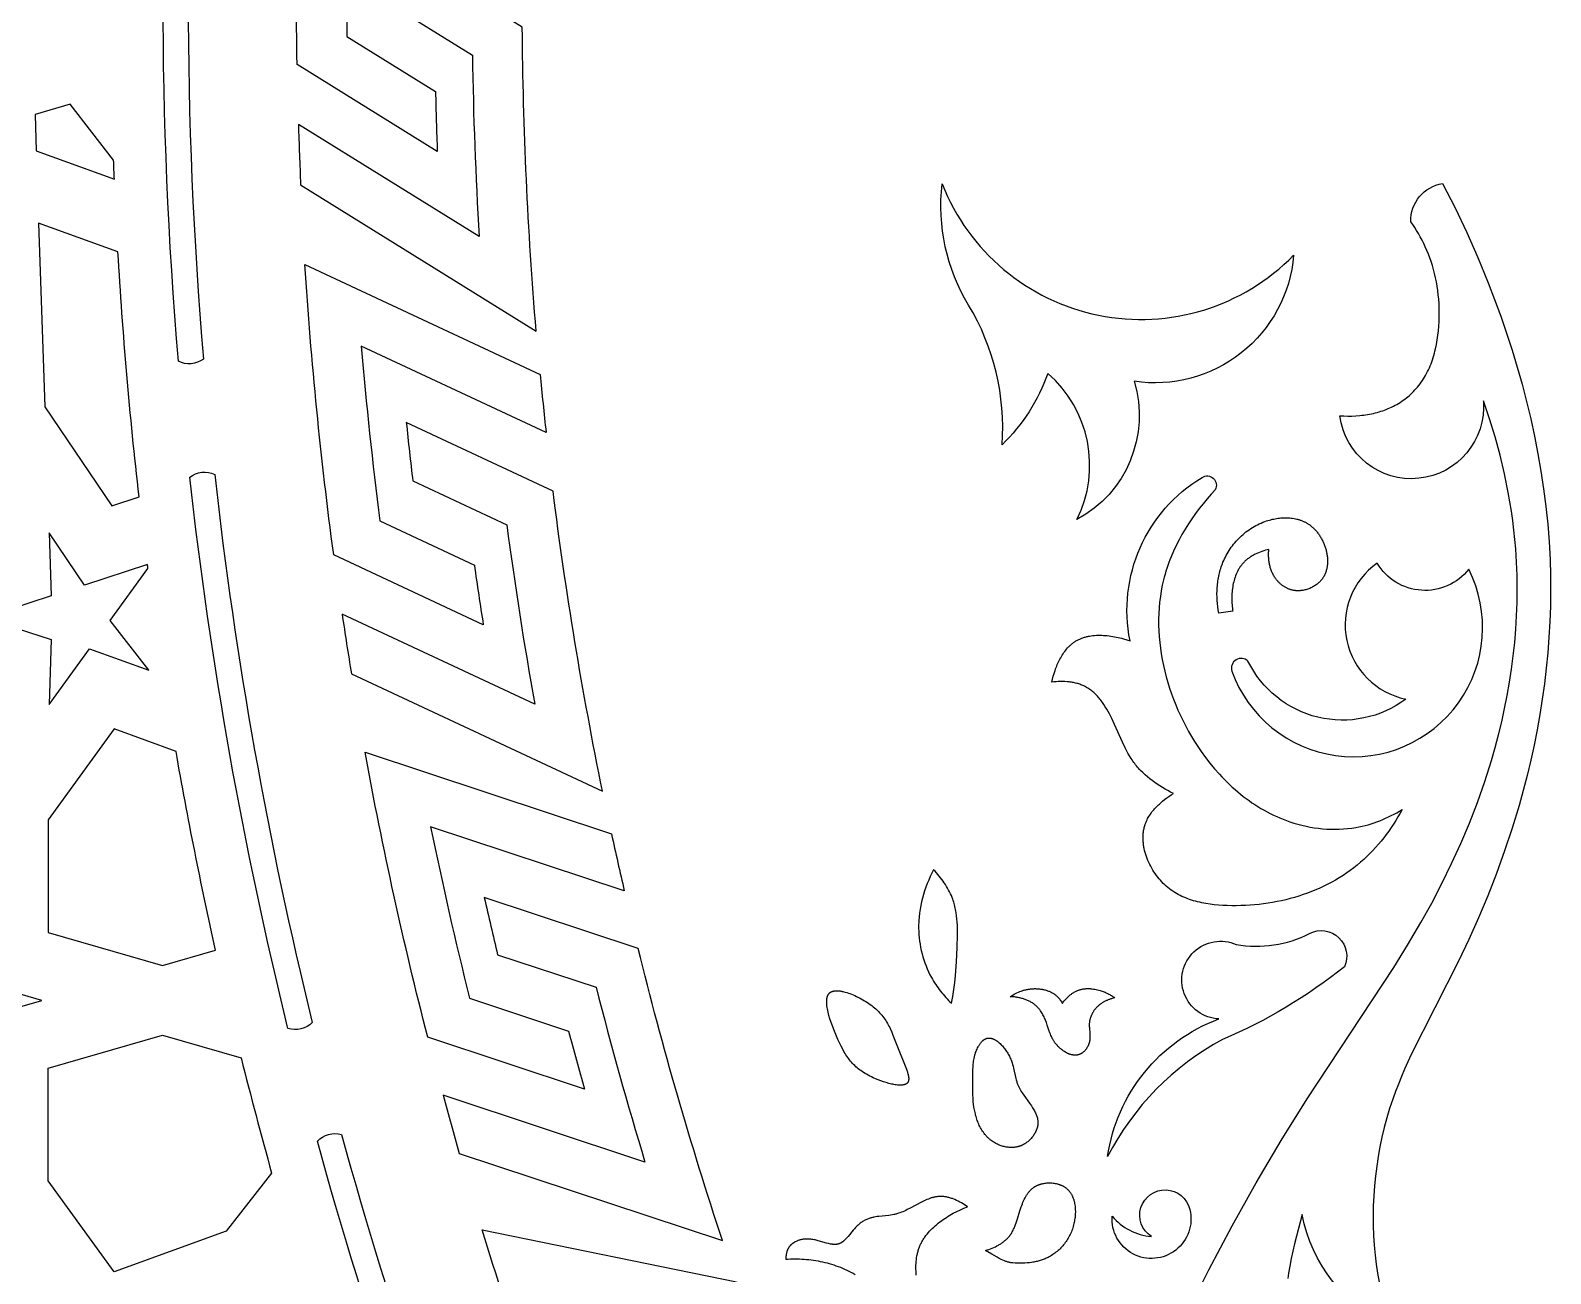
# Model space of a CAD drawing. Extents: x -1807 to 4498, y -1480 to 4111.
# Drawn here: x 413 to 1019, y 807 to 1303 of the extents above; entities that cross this region are included whole.
import ezdxf

# ---------------------------------------------------------------- set-up
doc = ezdxf.new("R2010")
doc.units = 0
doc.layers.add('LAYER_01', color=7, linetype='CONTINUOUS')

msp = doc.modelspace()

# ---------------------------------------------------------------- linework, layer by layer
at = {"layer": 'LAYER_01'}
for points in [[(472.16, 1459.81, -0.290146), (482.12, 1458.97, 0.042151), (482.12, 1171.54, -0.290146), (472.16, 1170.7, -0.042151)], [(521.69, 1405.27), (609.65, 1350.69, 0.003703), (609.3, 1327.37), (540.18, 1370.26, 0.010655), (539.32, 1300.18), (574.68, 1278.24, 0.003728), (575.41, 1254.25), (519.46, 1288.96, -0.017475)], [(520.91, 1240.99), (614.84, 1182.72, -0.019258), (609.3, 1303.84), (554.41, 1337.89, 0.003596), (554.26, 1314.45), (589.42, 1292.64, 0.011339), (592.08, 1220.37), (520.01, 1265.09, 0.003621)], [(446.32, 1250.87), (429, 1273.1), (414.99, 1269.06), (415.48, 1254.49), (446.62, 1243.2, -0.001104)], [(776.71, 1241.37, 0.543625), (916.86, 1212.92, -0.43404), (853.28, 1162.69, -0.356711), (830.45, 1107.54, 0.341434), (818.86, 1165.85, -0.114763), (800.59, 1137.4, 0.155282), (787.23, 1193.08, -0.166143)], [(448.06, 1214.28), (416.44, 1225.74), (418.91, 1152.46), (445.56, 1113.06), (456.51, 1116.62, -0.014097)], [(522.63, 1209.3), (616.4, 1165.44, 0.003703), (618.79, 1142.24), (545.1, 1176.71, 0.010655), (552.49, 1107.01), (590.18, 1089.39, 0.003728), (593.73, 1065.65), (534.09, 1093.54, -0.017475)], [(541.16, 1046.07), (641.29, 999.24, -0.019258), (621.55, 1118.87), (563.04, 1146.24, 0.003596), (565.64, 1122.94), (603.12, 1105.41, 0.011339), (614.26, 1033.96), (537.44, 1069.9, 0.003621)], [(525.55, 907.11, -0.290146), (515.84, 904.72, -0.032514), (476.7, 1124.42, -0.290146), (486.64, 1125.53, 0.032514)], [(885.6, 1119.47), (883.95, 1117.65), (882.33, 1115.79), (880.75, 1113.88), (879.22, 1111.94), (877.73, 1109.95), (876.3, 1107.92), (874.92, 1105.85), (873.6, 1103.75), (872.34, 1101.61), (871.15, 1099.44), (870.02, 1097.23), (868.97, 1094.99), (868, 1092.73), (867.54, 1091.58), (867.11, 1090.43), (866.69, 1089.27), (866.3, 1088.1), (865.93, 1086.93), (865.58, 1085.75), (865.28, 1084.66), (865, 1083.56), (864.49, 1081.36), (864.07, 1079.13), (863.71, 1076.89), (863.43, 1074.64), (863.22, 1072.37), (863.09, 1070.1), (863.02, 1067.81), (863.03, 1065.52), (863.1, 1063.22), (863.24, 1060.92), (863.44, 1058.62), (863.72, 1056.32), (864.05, 1054.02), (864.45, 1051.73), (864.92, 1049.44), (865.44, 1047.16), (866.02, 1044.88), (866.67, 1042.62), (867.37, 1040.38), (868.13, 1038.15), (868.94, 1035.93), (869.82, 1033.74), (870.74, 1031.56), (871.72, 1029.41), (872.75, 1027.29), (873.83, 1025.19), (874.97, 1023.11), (876.15, 1021.07), (877.38, 1019.06), (878.66, 1017.08), (879.98, 1015.14), (881.7, 1012.76), (883.5, 1010.45), (885.36, 1008.2), (887.29, 1006.02), (888.28, 1004.96), (889.29, 1003.92), (890.31, 1002.9), (891.35, 1001.9), (892.41, 1000.92), (893.48, 999.96), (894.57, 999.03), (895.67, 998.12), (896.79, 997.23), (897.92, 996.37), (899.07, 995.53), (900.24, 994.71), (901.42, 993.92), (902.62, 993.16), (903.83, 992.42), (905.05, 991.72), (906.29, 991.03), (907.55, 990.38), (908.82, 989.76), (910.1, 989.16), (911.4, 988.6), (912.71, 988.07), (914.03, 987.56), (915.37, 987.09), (916.96, 986.58), (918.56, 986.12), (920.17, 985.7), (921.8, 985.33), (923.44, 985), (925.09, 984.72), (926.74, 984.5), (928.4, 984.32), (930.07, 984.2), (931.74, 984.12), (933.4, 984.1), (935.07, 984.13), (936.73, 984.22), (938.39, 984.37), (940.04, 984.57), (940.86, 984.69), (941.68, 984.82), (942.91, 985.06), (944.12, 985.32), (945.33, 985.61), (946.53, 985.94), (947.72, 986.29), (948.91, 986.67), (950.08, 987.09), (951.25, 987.52), (952.4, 987.99), (953.54, 988.48), (954.67, 989), (955.79, 989.54), (956.9, 990.1), (957.99, 990.69), (959.07, 991.3), (960.13, 991.93), (959.32, 990.47), (958.47, 989.03), (957.6, 987.6), (956.69, 986.18), (955.76, 984.78), (954.8, 983.4), (953.81, 982.05), (952.79, 980.71), (951.74, 979.4), (950.66, 978.11), (949.55, 976.84), (948.42, 975.61), (947.25, 974.4), (946.06, 973.23), (944.83, 972.08), (943.58, 970.97), (942.24, 969.84), (940.86, 968.75), (939.46, 967.7), (938.03, 966.69), (936.57, 965.71), (935.08, 964.77), (933.57, 963.87), (932.03, 963.01), (930.47, 962.19), (928.88, 961.4), (927.28, 960.65), (925.65, 959.94), (924.01, 959.27), (922.34, 958.63), (920.66, 958.04), (918.96, 957.48), (917.25, 956.96), (915.52, 956.47), (913.77, 956.03), (912.02, 955.62), (910.25, 955.25), (908.47, 954.92), (906.69, 954.63), (904.89, 954.37), (903.09, 954.15), (901.28, 953.97), (899.47, 953.83), (897.65, 953.73), (895.82, 953.66), (894, 953.63), (892.17, 953.64), (890.35, 953.69), (888.63, 953.76), (886.93, 953.88), (885.23, 954.04), (883.54, 954.25), (881.86, 954.5), (881.03, 954.65), (880.21, 954.81), (879.39, 954.99), (878.57, 955.19), (877.77, 955.4), (876.97, 955.62), (876.17, 955.87), (875.39, 956.13), (874.61, 956.41), (873.84, 956.71), (873.08, 957.03), (872.33, 957.37), (871.59, 957.73), (870.86, 958.11), (870.14, 958.51), (869.44, 958.93), (868.74, 959.38), (868.06, 959.85), (867.39, 960.35), (866.73, 960.87), (866.09, 961.41), (865.46, 961.98), (864.86, 962.55), (864.29, 963.15), (863.72, 963.77), (863.18, 964.41), (862.65, 965.06), (862.14, 965.74), (861.64, 966.43), (861.17, 967.14), (860.71, 967.87), (860.28, 968.6), (859.86, 969.35), (859.47, 970.12), (859.11, 970.89), (858.76, 971.67), (858.44, 972.46), (858.15, 973.25), (857.88, 974.06), (857.65, 974.86), (857.43, 975.67), (857.25, 976.48), (857.17, 976.89), (857.1, 977.29), (857.04, 977.7), (856.98, 978.1), (856.93, 978.51), (856.89, 978.92), (856.85, 979.32), (856.83, 979.72), (856.81, 980.13), (856.8, 980.53), (856.8, 980.93), (856.81, 981.33), (856.83, 981.72), (856.86, 982.12), (856.89, 982.51), (856.93, 982.9), (856.99, 983.29), (857.05, 983.68), (857.12, 984.07), (857.2, 984.45), (857.29, 984.83), (857.39, 985.2), (857.5, 985.58), (857.62, 985.95), (857.7, 986.19), (857.79, 986.44), (857.99, 986.92), (858.19, 987.4), (858.42, 987.87), (858.65, 988.34), (858.91, 988.8), (859.18, 989.25), (859.46, 989.7), (859.75, 990.14), (860.06, 990.57), (860.38, 991), (860.71, 991.42), (861.05, 991.83), (861.41, 992.24), (861.77, 992.64), (862.14, 993.04), (862.52, 993.43), (862.91, 993.81), (863.31, 994.18), (863.71, 994.55), (864.54, 995.26), (865.38, 995.95), (866.25, 996.6), (867.13, 997.23), (868.02, 997.83), (868.91, 998.39), (867.82, 998.95), (866.74, 999.52), (865.66, 1000.12), (864.59, 1000.75), (863.54, 1001.4), (862.5, 1002.08), (861.48, 1002.79), (860.48, 1003.52), (859.5, 1004.27), (858.54, 1005.05), (857.62, 1005.86), (856.72, 1006.69), (855.86, 1007.55), (855.44, 1007.99), (855.03, 1008.44), (854.63, 1008.89), (854.24, 1009.35), (853.86, 1009.81), (853.49, 1010.28), (853.12, 1010.78), (852.76, 1011.28), (852.41, 1011.78), (852.07, 1012.3), (851.42, 1013.34), (850.8, 1014.41), (850.21, 1015.49), (849.64, 1016.59), (848.56, 1018.85), (845.45, 1025.84), (844.34, 1028.2), (843.37, 1030.12), (842.86, 1031.06), (842.32, 1032), (841.77, 1032.91), (841.19, 1033.81), (840.59, 1034.68), (840.28, 1035.11), (839.96, 1035.53), (839.64, 1035.94), (839.31, 1036.34), (838.98, 1036.74), (838.63, 1037.12), (838.28, 1037.5), (837.92, 1037.87), (837.56, 1038.22), (837.18, 1038.57), (836.8, 1038.9), (836.41, 1039.23), (836.01, 1039.54), (835.61, 1039.84), (835.19, 1040.12), (834.77, 1040.39), (834.33, 1040.65), (833.89, 1040.9), (833.52, 1041.09), (833.14, 1041.27), (832.76, 1041.44), (832.37, 1041.6), (831.97, 1041.75), (831.57, 1041.89), (831.17, 1042.02), (830.76, 1042.15), (830.35, 1042.26), (829.93, 1042.37), (829.51, 1042.47), (829.09, 1042.55), (828.66, 1042.63), (828.24, 1042.71), (827.81, 1042.77), (827.38, 1042.83), (826.94, 1042.88), (826.51, 1042.92), (825.64, 1042.98), (824.76, 1043.01), (823.89, 1043.01), (823.02, 1042.98), (822.15, 1042.93), (821.3, 1042.86), (820.45, 1042.76), (820.71, 1043.92), (821.01, 1045.08), (821.35, 1046.25), (821.73, 1047.42), (821.94, 1048), (822.15, 1048.58), (822.38, 1049.16), (822.62, 1049.73), (822.86, 1050.3), (823.12, 1050.86), (823.39, 1051.41), (823.68, 1051.96), (823.97, 1052.49), (824.27, 1053.02), (824.59, 1053.54), (824.91, 1054.05), (825.25, 1054.54), (825.6, 1055.03), (825.97, 1055.5), (826.34, 1055.95), (826.73, 1056.4), (827.13, 1056.82), (827.33, 1057.03), (827.54, 1057.23), (827.75, 1057.43), (827.96, 1057.62), (828.18, 1057.81), (828.4, 1058), (828.62, 1058.18), (828.85, 1058.35), (829.08, 1058.52), (829.31, 1058.69), (829.54, 1058.85), (829.78, 1059), (830.07, 1059.18), (830.35, 1059.34), (830.64, 1059.5), (830.94, 1059.66), (831.24, 1059.8), (831.54, 1059.94), (831.85, 1060.07), (832.16, 1060.2), (832.47, 1060.32), (832.79, 1060.43), (833.11, 1060.54), (833.43, 1060.64), (833.76, 1060.73), (834.09, 1060.82), (834.42, 1060.9), (834.76, 1060.97), (835.09, 1061.04), (835.43, 1061.11), (836.12, 1061.22), (836.81, 1061.31), (837.51, 1061.37), (838.22, 1061.42), (838.94, 1061.44), (839.65, 1061.45), (840.38, 1061.43), (841.1, 1061.4), (841.83, 1061.35), (842.55, 1061.29), (843.28, 1061.21), (844, 1061.11), (844.72, 1060.99), (845.44, 1060.87), (846.16, 1060.73), (846.87, 1060.57), (847.57, 1060.41), (848.27, 1060.23), (848.96, 1060.04), (850.31, 1059.63), (851.62, 1059.19, -0.316545), (880.33, 1124.37, -0.772587)], [(459.83, 1089.62), (434.7, 1081.46), (420.59, 1102.32), (421.44, 1077.15), (394.6, 1068.43), (421.44, 1059.71), (420.57, 1033.79), (436.75, 1056.07), (460.43, 1047.48), (444.95, 1067.35), (460.03, 1088.1, -0.00022)], [(892.22, 1047.19, 1.064024), (986.7, 1087.75, -0.525799), (950.19, 1090.17, 0.658201), (961.57, 1036.03, -0.471183), (898.66, 1051.15, 0.771758)], [(471.21, 1015.17), (446.54, 1024.12), (420.17, 987.82), (420.17, 942.95), (465.88, 929.77), (487.02, 935.87, -0.011629)], [(546.6, 1014.8), (644.87, 982.27, 0.003703), (649.97, 959.51), (572.74, 985.08, 0.010655), (588.27, 916.74), (627.77, 903.66, 0.003728), (634.08, 880.5), (571.58, 901.2, -0.017475)], [(584.18, 854.89), (689.12, 820.15, -0.019258), (655.46, 936.63), (594.14, 956.93, 0.003596), (599.46, 934.1), (638.74, 921.1, 0.011339), (658.2, 851.45), (577.68, 878.11, 0.003621)], [(937.16, 929.31, -0.067691), (888.51, 900.29, 0.151946), (842.7, 853.63, -0.274637), (887.06, 908.48, -1.200037), (893.98, 938.21, 0.164568), (923.24, 942.59, -0.70654)], [(509.35, 847.06), (491.27, 823.85), (446.54, 807.64), (420.17, 843.94), (420.17, 888.81), (465.88, 901.99), (497.18, 892.97, 0.006829)], [(527.57, 859.72, -0.290146), (537.21, 862.37, 0.032514), (609.82, 652.72, -0.290146), (600.6, 648.84, -0.032514)], [(875.46, 832.53, -1.169559), (844.48, 829.86, 0.194886), (860.15, 821.75, -1.488276)], [(593.25, 824.47), (694.67, 803.71, 0.003703), (702.41, 781.71), (622.71, 798.03, 0.010655), (646.16, 731.98), (686.93, 723.64, 0.003728), (695.92, 701.38), (631.41, 714.59, -0.017475)]]:
    msp.add_lwpolyline(points, format="xyb", close=True, dxfattribs=at)
for points in [[(878.86, 800.21), (883.04, 808.48), (892.29, 826.01), (901.87, 843.2), (911.83, 860.09), (922.22, 876.69), (956.81, 929.06), (962.32, 937.96), (967.62, 946.98), (971.9, 954.69), (975.98, 962.5), (979.86, 970.41), (983.52, 978.43), (986.95, 986.55), (990.14, 994.77), (993.08, 1003.09), (995.74, 1011.51), (997.21, 1016.64), (998.57, 1021.8), (999.83, 1026.99), (1000.98, 1032.2), (1002.02, 1037.44), (1002.94, 1042.71), (1003.75, 1047.99), (1004.44, 1053.28), (1005.01, 1058.59), (1005.45, 1063.91), (1005.77, 1069.24), (1005.96, 1074.56), (1006.03, 1079.89), (1005.96, 1085.22), (1005.76, 1090.55), (1005.42, 1095.86), (1005.09, 1099.64), (1004.7, 1103.4), (1004.24, 1107.16), (1003.71, 1110.92), (1002.46, 1118.39), (1000.95, 1125.81), (999.19, 1133.18), (997.19, 1140.48), (994.96, 1147.71), (992.51, 1154.86, -0.974104), (935.25, 1148.94), (936.86, 1148.86), (938.45, 1148.83), (940.05, 1148.85), (941.64, 1148.92), (943.22, 1149.04), (944, 1149.12), (944.79, 1149.22), (945.57, 1149.33), (946.34, 1149.45), (947.11, 1149.59), (947.88, 1149.74), (948.64, 1149.91), (949.4, 1150.09), (950.15, 1150.29), (950.9, 1150.5), (951.64, 1150.73), (952.37, 1150.97), (953.1, 1151.23), (953.82, 1151.5), (954.54, 1151.79), (955.24, 1152.1), (955.94, 1152.42), (956.63, 1152.76), (957.32, 1153.11), (957.99, 1153.49), (958.65, 1153.87), (959.31, 1154.28), (959.95, 1154.7), (960.58, 1155.13), (961.21, 1155.59), (961.82, 1156.06), (962.42, 1156.54), (963.01, 1157.05), (963.59, 1157.57), (964.16, 1158.1), (964.71, 1158.65), (965.25, 1159.22), (965.78, 1159.81), (966.29, 1160.41), (966.8, 1161.03), (967.28, 1161.66), (967.76, 1162.31), (968.21, 1162.97), (968.66, 1163.65), (969.09, 1164.35), (969.5, 1165.06), (969.9, 1165.79), (970.28, 1166.53), (970.65, 1167.29), (971, 1168.06), (971.34, 1168.84), (971.66, 1169.64), (971.96, 1170.46), (972.25, 1171.28), (972.52, 1172.12), (972.77, 1172.97), (973, 1173.84), (973.22, 1174.72), (973.42, 1175.61), (973.78, 1177.4), (974.1, 1179.21), (974.36, 1181.02), (974.58, 1182.84), (974.74, 1184.65), (974.86, 1186.47), (974.92, 1188.28), (974.94, 1190.09), (974.91, 1191.88), (974.84, 1193.66), (974.71, 1195.43), (974.54, 1197.19), (974.33, 1198.92), (974.07, 1200.63), (973.77, 1202.33), (973.43, 1203.99), (973.05, 1205.63), (972.62, 1207.25), (972.17, 1208.83), (971.67, 1210.38), (971.15, 1211.91), (970.58, 1213.39), (969.99, 1214.85), (969.37, 1216.27), (968.72, 1217.65), (968.05, 1219), (967.35, 1220.31), (966.63, 1221.58), (965.89, 1222.82), (965.13, 1224.02), (964.35, 1225.18), (963.55, 1226.3, -0.37529), (976.26, 1241.5), (981.23, 1231.8), (985.91, 1221.97), (990.32, 1211.99), (994.46, 1201.88), (999.43, 1188.6), (1001.75, 1181.89), (1003.94, 1175.13), (1006, 1168.34), (1007.94, 1161.5), (1009.74, 1154.63), (1011.39, 1147.72), (1012.91, 1140.78), (1014.27, 1133.82), (1015.49, 1126.83), (1016.54, 1119.82), (1017.43, 1112.78), (1018.16, 1105.74), (1018.71, 1098.67), (1019.09, 1091.6), (1019.27, 1085.41), (1019.32, 1079.22), (1019.23, 1073.02), (1019.02, 1066.83), (1018.67, 1060.64), (1018.19, 1054.46), (1017.59, 1048.29), (1016.86, 1042.13), (1016.01, 1035.99), (1015.04, 1029.86), (1013.95, 1023.76), (1012.74, 1017.67), (1011.42, 1011.61), (1009.98, 1005.59), (1008.43, 999.59), (1006.77, 993.63), (1004.01, 984.5), (1001, 975.46), (997.75, 966.5), (994.28, 957.63), (990.6, 948.84), (986.72, 940.13), (982.65, 931.5), (963.76, 894.3), (961.1, 888.47), (959.83, 885.52), (958.62, 882.55), (957.47, 879.55), (956.38, 876.53), (955.15, 872.81), (954.03, 869.05), (953.01, 865.26), (952.09, 861.43), (951.28, 857.57), (950.57, 853.69), (949.97, 849.79), (949.47, 845.87), (949.09, 841.93), (948.8, 837.99), (948.63, 834.04), (948.56, 830.1), (948.6, 826.15), (948.74, 822.21), (949, 818.28), (949.36, 814.36), (949.79, 810.74), (950.32, 807.13), (950.94, 803.54)], [(955.33, 785.91, -0.242428), (920.21, 830.52), (917.19, 818.81), (915.88, 812.94), (915.33, 810.01), (914.85, 807.1), (914.55, 804.98)]]:
    msp.add_lwpolyline(points, format="xyb", dxfattribs=at)
for points in [[(887.01, 1070.27), (886.79, 1071.53), (886.62, 1072.79), (886.48, 1074.07), (886.38, 1075.35), (886.32, 1076.64), (886.3, 1077.93), (886.32, 1079.22), (886.39, 1080.51), (886.44, 1081.16), (886.51, 1081.8), (886.58, 1082.44), (886.67, 1083.08), (886.77, 1083.72), (886.88, 1084.35), (887, 1084.99), (887.13, 1085.62), (887.28, 1086.24), (887.44, 1086.87), (887.61, 1087.49), (887.8, 1088.11), (888, 1088.72), (888.21, 1089.33), (888.44, 1089.93), (888.67, 1090.53), (888.97, 1091.23), (889.29, 1091.93), (889.63, 1092.61), (889.98, 1093.29), (890.35, 1093.96), (890.74, 1094.62), (891.15, 1095.27), (891.57, 1095.9), (892.01, 1096.53), (892.46, 1097.15), (892.94, 1097.76), (893.42, 1098.35), (893.93, 1098.93), (894.45, 1099.5), (894.98, 1100.05), (895.53, 1100.6), (896.09, 1101.12), (896.67, 1101.64), (897.26, 1102.13), (897.86, 1102.61), (898.48, 1103.08), (899.11, 1103.53), (899.75, 1103.96), (900.41, 1104.38), (901.07, 1104.77), (901.75, 1105.15), (902.44, 1105.51), (903.15, 1105.85), (903.86, 1106.17), (904.58, 1106.48), (905.32, 1106.76), (906.06, 1107.02), (906.62, 1107.19), (907.19, 1107.36), (907.76, 1107.52), (908.33, 1107.66), (908.9, 1107.78), (909.48, 1107.9), (910.06, 1108), (910.65, 1108.09), (911.23, 1108.16), (911.81, 1108.22), (912.4, 1108.26), (912.98, 1108.28), (913.57, 1108.3), (914.15, 1108.29), (914.73, 1108.27), (915.31, 1108.23), (915.88, 1108.17), (916.45, 1108.1), (917.02, 1108.01), (917.58, 1107.9), (918.13, 1107.77), (918.41, 1107.7), (918.68, 1107.62), (918.96, 1107.54), (919.23, 1107.46), (919.5, 1107.37), (919.77, 1107.27), (920.03, 1107.17), (920.3, 1107.07), (920.56, 1106.96), (920.82, 1106.84), (921.08, 1106.72), (921.33, 1106.6), (921.58, 1106.47), (921.84, 1106.33), (922.08, 1106.19), (922.33, 1106.04), (922.57, 1105.89), (922.82, 1105.73), (923.05, 1105.57), (923.29, 1105.4), (923.52, 1105.23), (923.75, 1105.05), (924.03, 1104.83), (924.29, 1104.6), (924.56, 1104.36), (924.82, 1104.11), (925.07, 1103.86), (925.32, 1103.6), (925.57, 1103.33), (925.81, 1103.06), (926.05, 1102.78), (926.28, 1102.49), (926.5, 1102.2), (926.72, 1101.9), (926.94, 1101.6), (927.14, 1101.29), (927.35, 1100.98), (927.55, 1100.66), (927.74, 1100.34), (927.92, 1100.01), (928.1, 1099.68), (928.28, 1099.35), (928.45, 1099.01), (928.61, 1098.67), (928.76, 1098.32), (928.91, 1097.98), (929.06, 1097.63), (929.19, 1097.27), (929.32, 1096.92), (929.44, 1096.56), (929.56, 1096.2), (929.66, 1095.84), (929.77, 1095.48), (929.86, 1095.11), (929.95, 1094.75), (930.02, 1094.38), (930.1, 1094.02), (930.16, 1093.65), (930.22, 1093.29), (930.26, 1092.92), (930.3, 1092.55), (930.34, 1092.19), (930.36, 1091.83), (930.38, 1091.46), (930.38, 1091.1), (930.38, 1090.74), (930.37, 1090.38), (930.35, 1090.02), (930.33, 1089.67), (930.29, 1089.32), (930.25, 1088.97), (930.19, 1088.62), (930.13, 1088.28), (930.06, 1087.94), (929.98, 1087.6), (929.89, 1087.26), (929.79, 1086.94), (929.68, 1086.61), (929.56, 1086.29), (929.43, 1085.97), (929.29, 1085.66), (929.14, 1085.35), (928.98, 1085.05), (928.81, 1084.76), (928.63, 1084.47), (928.54, 1084.32), (928.44, 1084.18), (928.32, 1084.02), (928.2, 1083.86), (928.08, 1083.7), (927.95, 1083.54), (927.82, 1083.38), (927.69, 1083.23), (927.55, 1083.08), (927.41, 1082.93), (927.27, 1082.78), (927.12, 1082.64), (926.97, 1082.5), (926.82, 1082.36), (926.66, 1082.22), (926.5, 1082.09), (926.34, 1081.96), (926.18, 1081.83), (925.85, 1081.58), (925.51, 1081.34), (925.15, 1081.11), (924.8, 1080.9), (924.43, 1080.69), (924.05, 1080.5), (923.67, 1080.32), (923.29, 1080.15), (922.9, 1080), (922.5, 1079.85), (922.1, 1079.72), (921.7, 1079.61), (921.29, 1079.5), (920.88, 1079.41), (920.47, 1079.34), (920.06, 1079.28), (919.85, 1079.26), (919.65, 1079.23), (919.44, 1079.22), (919.24, 1079.2), (919.03, 1079.19), (918.83, 1079.19), (918.62, 1079.19), (918.41, 1079.19), (918.21, 1079.19), (918.01, 1079.2), (917.8, 1079.22), (917.6, 1079.23), (917.4, 1079.26), (917.2, 1079.28), (917, 1079.31), (916.8, 1079.35), (916.53, 1079.4), (916.27, 1079.46), (916, 1079.52), (915.74, 1079.6), (915.48, 1079.68), (915.23, 1079.77), (914.97, 1079.86), (914.72, 1079.97), (914.47, 1080.07), (914.22, 1080.19), (913.98, 1080.31), (913.74, 1080.44), (913.5, 1080.57), (913.27, 1080.71), (913.04, 1080.85), (912.81, 1081), (912.59, 1081.16), (912.37, 1081.32), (912.15, 1081.48), (911.93, 1081.65), (911.72, 1081.83), (911.52, 1082.01), (911.32, 1082.19), (911.12, 1082.38), (910.92, 1082.57), (910.73, 1082.77), (910.55, 1082.97), (910.37, 1083.18), (910.19, 1083.39), (910.02, 1083.6), (909.85, 1083.81), (909.69, 1084.03), (909.47, 1084.35), (909.26, 1084.66), (909.06, 1084.99), (908.87, 1085.32), (908.69, 1085.65), (908.52, 1086), (908.35, 1086.34), (908.2, 1086.69), (908.05, 1087.04), (907.92, 1087.4), (907.79, 1087.76), (907.67, 1088.12), (907.56, 1088.49), (907.46, 1088.86), (907.36, 1089.23), (907.28, 1089.61), (907.2, 1089.98), (907.13, 1090.36), (907.07, 1090.74), (907.02, 1091.12), (906.97, 1091.5), (906.94, 1091.88), (906.91, 1092.27), (906.88, 1092.65), (906.87, 1093.03), (906.86, 1093.41), (906.86, 1093.79), (906.87, 1094.17), (906.88, 1094.55), (906.91, 1094.93), (906.93, 1095.3), (906.97, 1095.68), (906.28, 1095.5), (905.6, 1095.31), (904.91, 1095.09), (904.23, 1094.86), (903.55, 1094.62), (902.88, 1094.35), (902.21, 1094.06), (901.56, 1093.75), (901.24, 1093.59), (900.92, 1093.42), (900.61, 1093.25), (900.3, 1093.07), (899.99, 1092.88), (899.69, 1092.69), (899.39, 1092.5), (899.1, 1092.29), (898.81, 1092.09), (898.52, 1091.87), (898.25, 1091.66), (897.98, 1091.43), (897.71, 1091.2), (897.45, 1090.96), (897.2, 1090.72), (896.95, 1090.47), (896.74, 1090.24), (896.54, 1090.01), (896.34, 1089.78), (896.14, 1089.54), (895.95, 1089.29), (895.77, 1089.04), (895.59, 1088.79), (895.41, 1088.54), (895.25, 1088.27), (895.08, 1088.01), (894.92, 1087.74), (894.77, 1087.47), (894.62, 1087.19), (894.47, 1086.91), (894.34, 1086.63), (894.2, 1086.34), (894.07, 1086.06), (893.95, 1085.76), (893.71, 1085.17), (893.49, 1084.57), (893.29, 1083.95), (893.11, 1083.33), (892.95, 1082.7), (892.8, 1082.06), (892.67, 1081.42), (892.56, 1080.77), (892.46, 1080.12), (892.38, 1079.46), (892.31, 1078.8), (892.26, 1078.14), (892.22, 1077.48), (892.2, 1076.82), (892.19, 1076.16), (892.19, 1075.5), (892.21, 1074.85), (892.25, 1074.2), (892.29, 1073.55), (892.35, 1072.91), (892.42, 1072.27), (892.5, 1071.64), (892.59, 1071.02)], [(773.3, 967.96), (772.61, 966.63), (771.95, 965.26), (771.33, 963.88), (770.75, 962.48), (770.21, 961.05), (769.72, 959.61), (769.26, 958.16), (768.85, 956.69), (768.49, 955.21), (768.17, 953.72), (767.91, 952.22), (767.69, 950.71), (767.52, 949.2), (767.4, 947.68), (767.36, 946.92), (767.33, 946.16), (767.32, 945.4), (767.32, 944.63), (767.36, 943.35), (767.43, 942.07), (767.54, 940.79), (767.69, 939.52), (767.88, 938.25), (768.11, 936.99), (768.38, 935.73), (768.68, 934.49), (769.02, 933.25), (769.4, 932.03), (769.82, 930.82), (770.27, 929.62), (770.76, 928.44), (771.28, 927.27), (771.85, 926.13), (772.45, 925), (772.85, 924.29), (773.26, 923.59), (773.69, 922.9), (774.14, 922.21), (774.59, 921.54), (775.07, 920.87), (775.55, 920.22), (776.04, 919.57), (776.55, 918.93), (777.07, 918.31), (777.6, 917.69), (778.14, 917.08), (778.69, 916.49), (779.26, 915.9), (779.83, 915.32), (780.41, 914.76), (780.93, 917.49), (781.37, 920.23), (781.72, 922.99), (782.01, 925.75), (782.42, 931.32), (782.69, 936.95), (782.83, 942.06), (782.81, 944.61), (782.76, 945.87), (782.69, 947.14), (782.59, 948.39), (782.45, 949.64), (782.27, 950.88), (782.17, 951.49), (782.06, 952.1), (781.93, 952.71), (781.79, 953.32), (781.64, 953.92), (781.48, 954.52), (781.31, 955.11), (781.12, 955.7), (780.91, 956.29), (780.7, 956.87), (780.38, 957.64), (780.05, 958.4), (779.68, 959.15), (779.3, 959.89), (778.89, 960.62), (778.47, 961.34), (778.02, 962.06), (777.55, 962.76), (777.07, 963.45), (776.57, 964.13), (776.06, 964.8), (775.53, 965.46), (774.99, 966.1), (774.44, 966.74), (773.87, 967.36)], [(417.67, 915.88), (393.47, 922.85), (393.47, 946.79), (372.56, 915.88), (393.47, 884.97), (393.47, 908.91)], [(731.92, 918.95), (731.96, 918.98), (732, 919.01), (732.07, 919.07), (732.15, 919.12), (732.23, 919.17), (732.31, 919.22), (732.4, 919.27), (732.48, 919.31), (732.57, 919.35), (732.66, 919.39), (732.75, 919.43), (732.85, 919.47), (732.94, 919.5), (733.04, 919.53), (733.14, 919.56), (733.24, 919.59), (733.35, 919.61), (733.45, 919.63), (733.56, 919.65), (733.67, 919.67), (733.78, 919.69), (733.89, 919.7), (734.01, 919.71), (734.12, 919.72), (734.24, 919.73), (734.48, 919.74), (734.72, 919.74), (734.98, 919.73), (735.23, 919.72), (735.5, 919.7), (735.76, 919.67), (736.04, 919.64), (736.31, 919.59), (736.6, 919.54), (736.88, 919.49), (737.17, 919.43), (737.47, 919.36), (738.07, 919.2), (738.68, 919.02), (739.3, 918.82), (739.93, 918.59), (740.56, 918.35), (741.21, 918.08), (741.85, 917.8), (742.5, 917.5), (743.14, 917.18), (743.79, 916.85), (744.42, 916.5), (745.06, 916.14), (745.68, 915.78), (746.3, 915.4), (746.9, 915.01), (747.49, 914.61), (748.06, 914.2), (748.62, 913.79), (749.15, 913.38), (749.67, 912.96), (750.24, 912.47), (750.79, 911.97), (751.3, 911.47), (751.79, 910.97), (752.26, 910.46), (752.7, 909.95), (753.11, 909.43), (753.51, 908.9), (753.88, 908.37), (754.24, 907.84), (754.58, 907.29), (754.9, 906.74), (755.21, 906.19), (755.51, 905.62), (755.79, 905.05), (756.07, 904.47), (756.6, 903.28), (757.1, 902.06), (759.11, 896.76), (762.2, 889.2), (762.48, 888.46), (762.73, 887.73), (762.85, 887.38), (762.95, 887.03), (763.05, 886.69), (763.13, 886.36), (763.2, 886.04), (763.27, 885.72), (763.29, 885.57), (763.31, 885.42), (763.33, 885.27), (763.35, 885.13), (763.36, 884.99), (763.37, 884.85), (763.37, 884.71), (763.37, 884.58), (763.37, 884.45), (763.36, 884.32), (763.35, 884.25), (763.35, 884.19), (763.34, 884.13), (763.33, 884.07), (763.32, 884.01), (763.31, 883.95), (763.3, 883.9), (763.29, 883.84), (763.27, 883.78), (763.26, 883.73), (763.24, 883.68), (763.22, 883.62), (763.2, 883.57), (763.18, 883.52), (763.16, 883.47), (763.14, 883.42), (763.11, 883.37), (763.09, 883.32), (763.06, 883.28), (763.04, 883.23), (763.02, 883.2), (763, 883.18), (762.98, 883.15), (762.96, 883.12), (762.94, 883.09), (762.92, 883.07), (762.9, 883.04), (762.88, 883.02), (762.85, 882.99), (762.83, 882.97), (762.81, 882.94), (762.79, 882.92), (762.76, 882.89), (762.74, 882.87), (762.71, 882.85), (762.69, 882.82), (762.63, 882.78), (762.58, 882.74), (762.52, 882.7), (762.46, 882.66), (762.4, 882.62), (762.34, 882.58), (762.28, 882.55), (762.21, 882.51), (762.15, 882.48), (762.08, 882.45), (762.01, 882.42), (761.94, 882.39), (761.86, 882.37), (761.79, 882.34), (761.71, 882.32), (761.63, 882.29), (761.55, 882.27), (761.47, 882.25), (761.39, 882.23), (761.3, 882.22), (761.13, 882.19), (760.95, 882.16), (760.77, 882.14), (760.58, 882.12), (760.38, 882.11), (760.19, 882.11), (759.98, 882.1), (759.77, 882.11), (759.56, 882.11), (759.34, 882.12), (758.9, 882.16), (758.43, 882.21), (757.96, 882.28), (757.47, 882.36), (756.98, 882.46), (756.47, 882.56), (755.95, 882.69), (755.43, 882.82), (754.38, 883.12), (753.32, 883.46), (752.26, 883.83), (751.21, 884.22), (750.19, 884.64), (749.21, 885.08), (748.51, 885.4), (747.83, 885.74), (747.18, 886.08), (746.56, 886.42), (745.95, 886.78), (745.37, 887.14), (744.81, 887.5), (744.27, 887.88), (743.75, 888.26), (743.25, 888.65), (742.77, 889.05), (742.3, 889.46), (741.85, 889.88), (741.41, 890.32), (740.99, 890.76), (740.58, 891.21), (740.18, 891.67), (739.8, 892.15), (739.43, 892.64), (739.06, 893.14), (738.71, 893.65), (738.36, 894.18), (738.02, 894.72), (737.69, 895.28), (737.04, 896.43), (736.4, 897.65), (735.78, 898.93), (735.15, 900.29), (734.01, 902.93), (733.45, 904.3), (732.92, 905.7), (732.42, 907.1), (731.97, 908.49), (731.57, 909.86), (731.39, 910.53), (731.23, 911.19), (731.08, 911.84), (730.96, 912.48), (730.86, 913.1), (730.77, 913.7), (730.74, 913.99), (730.72, 914.28), (730.7, 914.57), (730.68, 914.85), (730.67, 915.12), (730.67, 915.39), (730.68, 915.65), (730.69, 915.9), (730.71, 916.15), (730.73, 916.39), (730.77, 916.63), (730.79, 916.74), (730.81, 916.85), (730.83, 916.97), (730.86, 917.07), (730.88, 917.18), (730.91, 917.29), (730.94, 917.39), (730.98, 917.49), (731.01, 917.59), (731.05, 917.69), (731.09, 917.79), (731.13, 917.88), (731.17, 917.97), (731.21, 918.06), (731.26, 918.15), (731.31, 918.23), (731.36, 918.31), (731.42, 918.39), (731.47, 918.47), (731.53, 918.55), (731.59, 918.62), (731.65, 918.69), (731.72, 918.76), (731.75, 918.79), (731.78, 918.83), (731.82, 918.86), (731.85, 918.89), (731.89, 918.92)], [(845.58, 916.88), (845.05, 916.77), (844.52, 916.63), (844.26, 916.56), (843.99, 916.48), (843.73, 916.39), (843.47, 916.31), (843.21, 916.21), (842.95, 916.11), (842.7, 916.01), (842.44, 915.9), (842.19, 915.79), (841.94, 915.67), (841.69, 915.55), (841.45, 915.42), (841.21, 915.29), (840.97, 915.15), (840.73, 915.01), (840.5, 914.86), (840.27, 914.71), (840.04, 914.55), (839.81, 914.39), (839.59, 914.23), (839.38, 914.06), (839.17, 913.88), (838.96, 913.7), (838.75, 913.51), (838.55, 913.32), (838.36, 913.13), (838.17, 912.93), (837.98, 912.72), (837.85, 912.57), (837.72, 912.41), (837.6, 912.26), (837.48, 912.1), (837.36, 911.93), (837.24, 911.77), (837.12, 911.6), (837.01, 911.43), (836.91, 911.26), (836.8, 911.09), (836.7, 910.92), (836.6, 910.74), (836.51, 910.56), (836.41, 910.38), (836.33, 910.2), (836.24, 910.02), (836.16, 909.84), (836.08, 909.65), (836.01, 909.46), (835.94, 909.28), (835.87, 909.09), (835.81, 908.9), (835.75, 908.71), (835.7, 908.52), (835.65, 908.32), (835.6, 908.13), (835.56, 907.94), (835.52, 907.74), (835.49, 907.55), (835.46, 907.35), (835.43, 907.16), (835.41, 906.96), (835.39, 906.72), (835.38, 906.49), (835.37, 906.25), (835.37, 906.01), (835.38, 905.53), (835.4, 905.04), (835.6, 902.63), (835.63, 902.15), (835.65, 901.66), (835.65, 901.42), (835.65, 901.18), (835.64, 900.94), (835.63, 900.7), (835.61, 900.46), (835.59, 900.21), (835.55, 899.97), (835.51, 899.73), (835.47, 899.49), (835.41, 899.25), (835.36, 899.05), (835.3, 898.86), (835.24, 898.66), (835.17, 898.47), (835.1, 898.27), (835.02, 898.08), (834.93, 897.89), (834.84, 897.7), (834.75, 897.52), (834.65, 897.33), (834.55, 897.15), (834.44, 896.97), (834.32, 896.8), (834.21, 896.62), (834.09, 896.45), (833.96, 896.29), (833.83, 896.13), (833.7, 895.97), (833.56, 895.82), (833.42, 895.67), (833.27, 895.52), (833.13, 895.39), (832.98, 895.25), (832.82, 895.13), (832.67, 895.01), (832.51, 894.89), (832.42, 894.84), (832.34, 894.78), (832.26, 894.73), (832.18, 894.68), (832.09, 894.64), (832.01, 894.59), (831.93, 894.54), (831.84, 894.5), (831.75, 894.46), (831.67, 894.42), (831.58, 894.38), (831.49, 894.35), (831.42, 894.32), (831.34, 894.29), (831.26, 894.27), (831.19, 894.24), (831.11, 894.22), (831.03, 894.2), (830.95, 894.18), (830.87, 894.16), (830.8, 894.14), (830.72, 894.13), (830.56, 894.1), (830.4, 894.08), (830.24, 894.06), (830.07, 894.05), (829.91, 894.04), (829.75, 894.04), (829.58, 894.04), (829.42, 894.05), (829.25, 894.06), (829.09, 894.08), (828.92, 894.1), (828.75, 894.13), (828.58, 894.16), (828.42, 894.2), (828.25, 894.24), (828.08, 894.28), (827.91, 894.33), (827.74, 894.38), (827.58, 894.44), (827.41, 894.5), (827.24, 894.57), (827.07, 894.63), (826.9, 894.71), (826.74, 894.78), (826.57, 894.86), (826.24, 895.03), (825.91, 895.21), (825.59, 895.4), (825.27, 895.6), (824.95, 895.82), (824.64, 896.04), (824.33, 896.28), (824.03, 896.52), (823.74, 896.77), (823.45, 897.03), (823.17, 897.3), (822.9, 897.57), (822.64, 897.85), (822.39, 898.13), (822.15, 898.42), (821.92, 898.71), (821.7, 899), (821.52, 899.24), (821.36, 899.48), (821.21, 899.72), (821.06, 899.97), (820.91, 900.21), (820.78, 900.46), (820.64, 900.7), (820.52, 900.95), (820.28, 901.45), (820.06, 901.95), (819.86, 902.45), (819.66, 902.96), (819.31, 903.98), (818.63, 906.05), (818.27, 907.09), (817.92, 907.98), (817.74, 908.42), (817.54, 908.86), (817.34, 909.3), (817.13, 909.73), (816.9, 910.16), (816.67, 910.58), (816.42, 910.99), (816.16, 911.39), (815.89, 911.79), (815.75, 911.98), (815.61, 912.17), (815.47, 912.36), (815.32, 912.54), (815.16, 912.72), (815.01, 912.9), (814.85, 913.07), (814.68, 913.25), (814.52, 913.41), (814.35, 913.58), (814.09, 913.81), (813.82, 914.04), (813.55, 914.26), (813.27, 914.47), (812.98, 914.67), (812.69, 914.87), (812.39, 915.06), (812.08, 915.23), (811.77, 915.41), (811.45, 915.57), (811.13, 915.73), (810.8, 915.88), (810.47, 916.02), (810.14, 916.15), (809.8, 916.28), (809.46, 916.4), (809.12, 916.51), (808.77, 916.62), (808.42, 916.71), (808.07, 916.8), (807.72, 916.89), (807.36, 916.97), (807.01, 917.04), (806.65, 917.1), (806.3, 917.16), (805.94, 917.21), (805.58, 917.25), (805.23, 917.29), (804.87, 917.32), (804.52, 917.34), (803.81, 917.37), (804.33, 917.72), (804.87, 918.04), (805.41, 918.35), (805.96, 918.64), (806.53, 918.91), (807.1, 919.17), (807.68, 919.4), (808.27, 919.62), (808.57, 919.72), (808.87, 919.82), (809.17, 919.91), (809.47, 919.99), (809.78, 920.07), (810.09, 920.14), (810.39, 920.21), (810.71, 920.27), (811.02, 920.33), (811.33, 920.38), (811.65, 920.43), (811.96, 920.47), (812.28, 920.5), (812.6, 920.52), (812.92, 920.55), (813.24, 920.56), (813.57, 920.57), (813.9, 920.57), (814.23, 920.56), (814.56, 920.55), (814.89, 920.53), (815.22, 920.5), (815.55, 920.47), (815.88, 920.43), (816.21, 920.38), (816.53, 920.33), (816.86, 920.27), (817.18, 920.2), (817.5, 920.12), (817.82, 920.04), (818.14, 919.95), (818.45, 919.85), (818.76, 919.75), (819.06, 919.63), (819.36, 919.51), (819.66, 919.39), (819.95, 919.25), (820.24, 919.11), (820.52, 918.96), (820.8, 918.8), (821.07, 918.64), (821.34, 918.46), (821.6, 918.28), (821.85, 918.09), (822.1, 917.89), (822.34, 917.69), (822.57, 917.47), (822.69, 917.36), (822.8, 917.25), (822.93, 917.11), (823.07, 916.96), (823.2, 916.81), (823.33, 916.66), (823.45, 916.51), (823.57, 916.35), (823.69, 916.19), (823.81, 916.03), (824.03, 915.7), (824.24, 915.37), (824.44, 915.03), (824.63, 914.68), (824.95, 915.12), (825.29, 915.55), (825.63, 915.98), (826, 916.39), (826.38, 916.79), (826.77, 917.18), (826.97, 917.37), (827.18, 917.56), (827.39, 917.74), (827.6, 917.92), (827.81, 918.1), (828.03, 918.27), (828.25, 918.43), (828.47, 918.59), (828.7, 918.75), (828.93, 918.9), (829.16, 919.04), (829.4, 919.18), (829.64, 919.31), (829.88, 919.44), (830.12, 919.56), (830.37, 919.68), (830.61, 919.78), (830.86, 919.89), (831.12, 919.98), (831.37, 920.07), (831.62, 920.15), (831.87, 920.22), (832.12, 920.28), (832.37, 920.34), (832.63, 920.39), (832.88, 920.44), (833.14, 920.48), (833.4, 920.51), (833.66, 920.54), (833.92, 920.56), (834.18, 920.58), (834.45, 920.59), (834.71, 920.59), (834.98, 920.6), (835.24, 920.59), (835.5, 920.58), (835.77, 920.57), (836.03, 920.55), (836.57, 920.49), (837.09, 920.42), (837.62, 920.33), (838.15, 920.23), (838.67, 920.11), (839.19, 919.97), (839.7, 919.82), (840.1, 919.7), (840.49, 919.57), (840.89, 919.42), (841.27, 919.27), (841.66, 919.12), (842.04, 918.95), (842.41, 918.78), (842.78, 918.6), (843.15, 918.41), (843.51, 918.22), (843.87, 918.02), (844.22, 917.8), (844.57, 917.59), (844.91, 917.36), (845.25, 917.13)], [(794.36, 900.73), (794.43, 900.75), (794.51, 900.77), (794.58, 900.79), (794.66, 900.81), (794.74, 900.83), (794.81, 900.84), (794.89, 900.85), (794.97, 900.86), (795.04, 900.87), (795.12, 900.88), (795.2, 900.88), (795.28, 900.89), (795.36, 900.89), (795.44, 900.89), (795.51, 900.89), (795.59, 900.88), (795.67, 900.88), (795.75, 900.87), (795.83, 900.86), (795.91, 900.85), (795.99, 900.84), (796.07, 900.82), (796.15, 900.81), (796.23, 900.79), (796.31, 900.77), (796.4, 900.75), (796.48, 900.73), (796.56, 900.7), (796.72, 900.65), (796.88, 900.59), (797.05, 900.53), (797.21, 900.46), (797.37, 900.38), (797.54, 900.3), (797.7, 900.22), (797.86, 900.12), (798.03, 900.03), (798.19, 899.93), (798.35, 899.82), (798.51, 899.71), (798.68, 899.59), (798.84, 899.47), (799, 899.35), (799.16, 899.22), (799.48, 898.95), (799.79, 898.66), (800.1, 898.36), (800.41, 898.05), (800.71, 897.72), (801, 897.39), (801.29, 897.04), (801.57, 896.68), (801.84, 896.32), (802.11, 895.95), (802.37, 895.58), (802.61, 895.2), (802.85, 894.81), (803.08, 894.42), (803.29, 894.04), (803.5, 893.65), (803.69, 893.26), (803.86, 892.89), (804.03, 892.52), (804.18, 892.15), (804.32, 891.78), (804.45, 891.42), (804.58, 891.06), (804.8, 890.33), (805, 889.62), (805.18, 888.91), (806.06, 884.81), (806.23, 884.16), (806.42, 883.51), (806.52, 883.19), (806.63, 882.87), (806.74, 882.56), (806.86, 882.25), (806.98, 881.97), (807.1, 881.71), (807.23, 881.44), (807.36, 881.17), (807.64, 880.64), (807.94, 880.12), (808.25, 879.6), (808.58, 879.08), (809.29, 878.05), (811.54, 874.92), (812.28, 873.85), (812.78, 873.07), (813.03, 872.68), (813.26, 872.29), (813.48, 871.89), (813.7, 871.49), (813.9, 871.08), (814.08, 870.68), (814.17, 870.47), (814.26, 870.26), (814.33, 870.06), (814.41, 869.85), (814.48, 869.64), (814.54, 869.44), (814.6, 869.23), (814.66, 869.02), (814.71, 868.81), (814.75, 868.59), (814.79, 868.38), (814.82, 868.17), (814.85, 867.96), (814.87, 867.74), (814.88, 867.53), (814.89, 867.31), (814.89, 867.14), (814.89, 866.96), (814.88, 866.78), (814.87, 866.6), (814.85, 866.43), (814.83, 866.25), (814.8, 866.07), (814.77, 865.89), (814.74, 865.72), (814.7, 865.54), (814.66, 865.36), (814.62, 865.19), (814.57, 865.01), (814.51, 864.83), (814.45, 864.66), (814.39, 864.48), (814.33, 864.31), (814.26, 864.13), (814.19, 863.96), (814.11, 863.79), (814.03, 863.62), (813.95, 863.45), (813.87, 863.28), (813.78, 863.11), (813.69, 862.94), (813.59, 862.78), (813.39, 862.45), (813.18, 862.12), (812.96, 861.81), (812.72, 861.5), (812.48, 861.19), (812.22, 860.9), (811.96, 860.61), (811.68, 860.33), (811.4, 860.06), (811.11, 859.8), (810.81, 859.55), (810.5, 859.31), (810.18, 859.08), (810.02, 858.97), (809.86, 858.87), (809.7, 858.76), (809.54, 858.66), (809.37, 858.57), (809.2, 858.47), (809.03, 858.38), (808.86, 858.29), (808.69, 858.21), (808.52, 858.13), (808.35, 858.05), (808.17, 857.98), (807.98, 857.9), (807.79, 857.83), (807.6, 857.77), (807.41, 857.71), (807.22, 857.65), (807.03, 857.59), (806.83, 857.54), (806.64, 857.5), (806.44, 857.46), (806.24, 857.42), (806.05, 857.38), (805.85, 857.35), (805.65, 857.33), (805.45, 857.31), (805.25, 857.29), (805.05, 857.27), (804.85, 857.26), (804.65, 857.25), (804.45, 857.25), (804.25, 857.25), (803.85, 857.26), (803.45, 857.28), (803.05, 857.32), (802.65, 857.37), (802.25, 857.43), (801.85, 857.51), (801.45, 857.6), (801.06, 857.7), (800.67, 857.81), (800.28, 857.93), (799.9, 858.07), (799.52, 858.21), (799.14, 858.37), (798.77, 858.54), (798.41, 858.72), (798.05, 858.9), (797.7, 859.1), (797.35, 859.31), (797.01, 859.52), (796.68, 859.75), (796.35, 859.98), (796.04, 860.22), (795.83, 860.39), (795.62, 860.56), (795.42, 860.73), (795.22, 860.91), (795.03, 861.09), (794.83, 861.28), (794.65, 861.47), (794.46, 861.66), (794.28, 861.85), (794.11, 862.05), (793.94, 862.25), (793.77, 862.46), (793.44, 862.87), (793.13, 863.3), (792.83, 863.74), (792.54, 864.18), (792.27, 864.64), (792.01, 865.11), (791.76, 865.58), (791.53, 866.06), (791.31, 866.55), (791.1, 867.05), (790.9, 867.55), (790.71, 868.06), (790.54, 868.58), (790.37, 869.09), (790.22, 869.62), (790.07, 870.15), (789.94, 870.68), (789.81, 871.21), (789.59, 872.29), (789.4, 873.37), (789.25, 874.45), (789.13, 875.53), (789.02, 876.86), (788.95, 878.19), (788.91, 879.5), (788.94, 885.98), (788.97, 888.23), (789.02, 889.36), (789.05, 889.93), (789.09, 890.49), (789.15, 891.06), (789.22, 891.63), (789.31, 892.21), (789.42, 892.78), (789.55, 893.36), (789.62, 893.65), (789.69, 893.95), (789.78, 894.24), (789.87, 894.53), (789.96, 894.83), (790.06, 895.13), (790.23, 895.58), (790.42, 896.04), (790.62, 896.49), (790.83, 896.94), (791.06, 897.37), (791.18, 897.59), (791.31, 897.8), (791.43, 898), (791.56, 898.21), (791.69, 898.4), (791.83, 898.6), (791.97, 898.79), (792.11, 898.97), (792.25, 899.15), (792.4, 899.32), (792.55, 899.48), (792.7, 899.64), (792.86, 899.78), (792.93, 899.86), (793.01, 899.93), (793.09, 899.99), (793.17, 900.06), (793.25, 900.12), (793.34, 900.18), (793.42, 900.24), (793.5, 900.3), (793.58, 900.35), (793.67, 900.4), (793.75, 900.45), (793.84, 900.5), (793.92, 900.54), (794.01, 900.59), (794.1, 900.62), (794.18, 900.66), (794.27, 900.7)], [(794.02, 816.19), (794.68, 816.39), (795.33, 816.61), (795.99, 816.86), (796.64, 817.12), (797.29, 817.4), (797.93, 817.7), (798.56, 818.01), (799.17, 818.35), (799.48, 818.53), (799.78, 818.71), (800.07, 818.9), (800.36, 819.09), (800.65, 819.29), (800.93, 819.49), (801.2, 819.69), (801.47, 819.9), (801.74, 820.12), (801.99, 820.34), (802.25, 820.57), (802.49, 820.8), (802.73, 821.04), (802.96, 821.28), (803.18, 821.53), (803.4, 821.78), (803.64, 822.08), (803.87, 822.39), (804.09, 822.7), (804.3, 823.03), (804.5, 823.35), (804.69, 823.69), (804.88, 824.02), (805.05, 824.37), (805.22, 824.72), (805.39, 825.07), (805.54, 825.43), (805.69, 825.79), (805.98, 826.53), (806.25, 827.28), (806.75, 828.82), (807.71, 831.98), (808.24, 833.57), (808.46, 834.19), (808.69, 834.8), (808.93, 835.4), (809.19, 836), (809.46, 836.58), (809.75, 837.16), (809.91, 837.44), (810.06, 837.72), (810.22, 837.99), (810.39, 838.26), (810.56, 838.52), (810.74, 838.78), (810.92, 839.03), (811.1, 839.28), (811.3, 839.52), (811.49, 839.76), (811.7, 839.99), (811.91, 840.21), (812.13, 840.43), (812.35, 840.64), (812.58, 840.84), (812.81, 841.04), (813.06, 841.23), (813.18, 841.32), (813.31, 841.41), (813.44, 841.49), (813.57, 841.58), (813.7, 841.66), (813.83, 841.74), (814, 841.84), (814.17, 841.93), (814.34, 842.02), (814.52, 842.1), (814.69, 842.19), (814.87, 842.27), (815.06, 842.34), (815.24, 842.41), (815.43, 842.48), (815.62, 842.55), (815.81, 842.61), (816, 842.67), (816.2, 842.73), (816.39, 842.78), (816.59, 842.83), (816.79, 842.87), (817.19, 842.95), (817.6, 843.02), (818, 843.08), (818.42, 843.12), (818.83, 843.14), (819.25, 843.16), (819.66, 843.16), (820.08, 843.14), (820.5, 843.12), (820.91, 843.08), (821.32, 843.03), (821.73, 842.96), (822.13, 842.88), (822.53, 842.79), (822.73, 842.74), (822.92, 842.68), (823.12, 842.62), (823.31, 842.56), (823.5, 842.5), (823.69, 842.43), (823.88, 842.36), (824.06, 842.28), (824.24, 842.21), (824.42, 842.13), (824.6, 842.04), (824.78, 841.95), (824.95, 841.86), (825.12, 841.77), (825.29, 841.67), (825.45, 841.57), (825.61, 841.47), (825.77, 841.36), (825.93, 841.25), (826.08, 841.13), (826.25, 840.99), (826.42, 840.85), (826.59, 840.7), (826.75, 840.55), (826.91, 840.39), (827.06, 840.23), (827.21, 840.07), (827.36, 839.9), (827.5, 839.72), (827.63, 839.55), (827.76, 839.37), (827.89, 839.18), (828.01, 838.99), (828.13, 838.8), (828.24, 838.61), (828.35, 838.41), (828.45, 838.21), (828.55, 838), (828.65, 837.8), (828.74, 837.59), (828.83, 837.37), (828.92, 837.16), (829, 836.94), (829.07, 836.72), (829.15, 836.5), (829.21, 836.27), (829.28, 836.05), (829.34, 835.82), (829.45, 835.35), (829.54, 834.88), (829.63, 834.4), (829.69, 833.92), (829.74, 833.43), (829.78, 832.93), (829.81, 832.43), (829.82, 831.93), (829.82, 831.43), (829.8, 830.92), (829.77, 830.42), (829.73, 829.91), (829.68, 829.41), (829.62, 828.9), (829.54, 828.4), (829.46, 827.91), (829.36, 827.41), (829.25, 826.92), (829.11, 826.36), (828.96, 825.8), (828.8, 825.25), (828.62, 824.71), (828.42, 824.18), (828.22, 823.66), (828, 823.14), (827.77, 822.63), (827.52, 822.13), (827.27, 821.64), (827, 821.16), (826.72, 820.68), (826.43, 820.22), (826.12, 819.77), (825.81, 819.32), (825.49, 818.89), (825.15, 818.47), (824.8, 818.05), (824.45, 817.65), (824.08, 817.26), (823.7, 816.88), (823.32, 816.51), (822.92, 816.15), (822.52, 815.8), (822.1, 815.47), (821.68, 815.14), (821.25, 814.83), (820.81, 814.53), (820.36, 814.25), (819.91, 813.97), (819.44, 813.71), (818.97, 813.46), (818.59, 813.28), (818.21, 813.1), (817.82, 812.93), (817.43, 812.77), (817.03, 812.61), (816.63, 812.46), (816.22, 812.33), (815.81, 812.2), (815.4, 812.07), (814.98, 811.96), (814.55, 811.85), (814.13, 811.75), (813.7, 811.66), (813.26, 811.58), (812.83, 811.5), (812.38, 811.43), (811.49, 811.31), (810.58, 811.22), (809.66, 811.16), (808.73, 811.12), (807.78, 811.11), (806.82, 811.13), (805.86, 811.17), (804.88, 811.24), (804.55, 811.27), (804.22, 811.31), (804.05, 811.33), (803.88, 811.36), (803.69, 811.39), (803.5, 811.43), (803.3, 811.48), (803.09, 811.53), (802.87, 811.59), (802.64, 811.67), (802.4, 811.75), (802.14, 811.84), (801.87, 811.94), (801.58, 812.06), (800.96, 812.33), (800.26, 812.65), (799.47, 813.05), (798.6, 813.51), (796.54, 814.67)]]:
    msp.add_lwpolyline(points, close=True, dxfattribs=at)
msp.add_lwpolyline([(766.37, 806.36), (766.32, 807.16), (766.28, 807.95), (766.26, 808.73), (766.25, 809.52), (766.27, 810.29), (766.3, 811.06), (766.36, 811.83), (766.44, 812.58), (766.54, 813.33), (766.67, 814.08), (766.74, 814.44), (766.82, 814.81), (766.9, 815.17), (767, 815.54), (767.09, 815.9), (767.2, 816.25), (767.31, 816.61), (767.43, 816.96), (767.56, 817.31), (767.69, 817.66), (767.83, 818), (767.98, 818.34), (768.13, 818.68), (768.29, 819.01), (768.46, 819.33), (768.63, 819.66), (768.81, 819.98), (769, 820.29), (769.19, 820.61), (769.39, 820.92), (769.59, 821.23), (769.81, 821.54), (770.25, 822.15), (770.71, 822.74), (771.2, 823.33), (771.71, 823.9), (772.23, 824.46), (772.78, 825.01), (773.34, 825.55), (773.92, 826.07), (774.52, 826.59), (775.13, 827.09), (775.76, 827.58), (776.4, 828.06), (777.05, 828.52), (777.71, 828.97), (778.38, 829.41), (779.06, 829.84), (779.75, 830.25), (780.44, 830.66), (781.14, 831.04), (782.56, 831.78), (783.98, 832.46), (785.41, 833.08), (786.83, 833.65), (786.24, 834.04), (785.64, 834.43), (785.02, 834.81), (784.39, 835.17), (783.76, 835.52), (783.11, 835.86), (782.45, 836.17), (781.78, 836.47), (781.11, 836.74), (780.78, 836.87), (780.44, 836.98), (780.1, 837.1), (779.76, 837.2), (779.42, 837.3), (779.09, 837.38), (778.75, 837.46), (778.41, 837.54), (778.07, 837.6), (777.73, 837.65), (777.39, 837.69), (777.05, 837.72), (776.72, 837.75), (776.38, 837.76), (776.09, 837.76), (775.8, 837.75), (775.51, 837.74), (775.22, 837.72), (774.93, 837.69), (774.64, 837.65), (774.35, 837.6), (774.06, 837.55), (773.78, 837.5), (773.49, 837.43), (773.21, 837.36), (772.92, 837.28), (772.64, 837.2), (772.36, 837.12), (771.79, 836.93), (771.23, 836.72), (770.66, 836.49), (770.1, 836.25), (769.54, 835.99), (768.42, 835.44), (763.92, 833.05), (762.78, 832.47), (762.2, 832.19), (761.63, 831.93), (761.05, 831.67), (760.46, 831.44), (759.87, 831.21), (759.28, 831.01), (758.69, 830.83), (758.39, 830.74), (758.09, 830.67), (757.76, 830.59), (757.43, 830.52), (756.77, 830.39), (756.11, 830.28), (755.45, 830.19), (751.46, 829.78), (750.81, 829.69), (750.16, 829.59), (749.52, 829.48), (749.2, 829.41), (748.88, 829.34), (748.56, 829.26), (748.25, 829.18), (747.94, 829.09), (747.63, 828.99), (747.29, 828.86), (746.95, 828.73), (746.61, 828.59), (746.28, 828.43), (745.95, 828.27), (745.62, 828.1), (745.3, 827.91), (744.98, 827.72), (744.67, 827.51), (744.36, 827.3), (744.05, 827.08), (743.75, 826.84), (743.45, 826.6), (743.16, 826.35), (742.87, 826.08), (742.59, 825.81), (742.36, 825.58), (742.14, 825.35), (741.7, 824.86), (741.27, 824.36), (739.19, 821.82), (738.78, 821.34), (738.36, 820.88), (738.15, 820.66), (737.94, 820.45), (737.72, 820.25), (737.51, 820.05), (737.29, 819.87), (737.18, 819.78), (737.07, 819.7), (736.96, 819.61), (736.85, 819.53), (736.74, 819.46), (736.62, 819.38), (736.51, 819.31), (736.39, 819.24), (736.28, 819.18), (736.16, 819.12), (736.04, 819.06), (735.93, 819), (735.81, 818.95), (735.69, 818.91), (735.61, 818.88), (735.53, 818.85), (735.44, 818.82), (735.36, 818.8), (735.28, 818.77), (735.2, 818.75), (735.12, 818.73), (735.04, 818.71), (734.87, 818.68), (734.7, 818.65), (734.53, 818.63), (734.36, 818.62), (734.19, 818.6), (734.01, 818.6), (733.83, 818.6), (733.66, 818.6), (733.48, 818.61), (733.3, 818.62), (733.11, 818.63), (732.93, 818.65), (732.75, 818.67), (732.56, 818.7), (732.18, 818.76), (731.8, 818.84), (731.42, 818.92), (730.63, 819.12), (727.33, 820.06), (726.48, 820.28), (726.05, 820.38), (725.62, 820.47), (725.18, 820.55), (724.75, 820.63), (724.31, 820.68), (723.87, 820.73), (723.65, 820.75), (723.43, 820.76), (723.21, 820.77), (722.99, 820.77), (722.7, 820.77), (722.41, 820.76), (722.12, 820.74), (721.83, 820.72), (721.54, 820.69), (721.25, 820.65), (720.96, 820.6), (720.68, 820.55), (720.39, 820.48), (720.12, 820.41), (719.84, 820.33), (719.57, 820.25), (719.3, 820.16), (719.03, 820.06), (718.77, 819.95), (718.52, 819.83), (718.27, 819.71), (718.02, 819.58), (717.78, 819.45), (717.55, 819.3), (717.43, 819.23), (717.32, 819.15), (717.21, 819.08), (717.1, 819), (716.99, 818.91), (716.89, 818.83), (716.78, 818.75), (716.68, 818.66), (716.58, 818.57), (716.48, 818.48), (716.39, 818.39), (716.29, 818.29), (716.2, 818.2), (716.11, 818.1), (716.02, 818), (715.94, 817.9), (715.85, 817.8), (715.77, 817.7), (715.69, 817.59), (715.62, 817.48), (715.54, 817.38), (715.47, 817.26), (715.4, 817.15), (715.34, 817.04), (715.27, 816.92), (715.21, 816.8), (715.15, 816.68), (715.09, 816.55), (715.04, 816.43), (714.98, 816.3), (714.93, 816.17), (714.89, 816.04), (714.84, 815.91), (714.8, 815.78), (714.76, 815.64), (714.72, 815.51), (714.65, 815.24), (714.59, 814.97), (714.54, 814.69), (714.5, 814.41), (714.47, 814.14), (714.44, 813.86), (714.42, 813.58), (714.41, 813.3), (714.4, 813.02), (714.4, 812.74), (715.31, 812.8), (716.22, 812.84), (717.14, 812.87), (718.05, 812.87), (718.97, 812.86), (719.89, 812.84), (720.81, 812.8), (721.72, 812.74), (722.64, 812.66), (723.56, 812.57), (724.48, 812.46), (725.39, 812.33), (726.3, 812.19), (727.21, 812.03), (728.12, 811.85), (729.03, 811.66), (729.93, 811.45), (730.83, 811.22), (731.72, 810.98), (732.61, 810.71), (733.49, 810.43), (734.37, 810.14), (735.25, 809.82), (736.11, 809.49), (736.97, 809.14), (737.83, 808.78), (738.67, 808.39), (739.51, 807.99), (740.34, 807.57), (741.16, 807.14), (741.98, 806.68)], dxfattribs=at)

doc.saveas('drawing.dxf')
